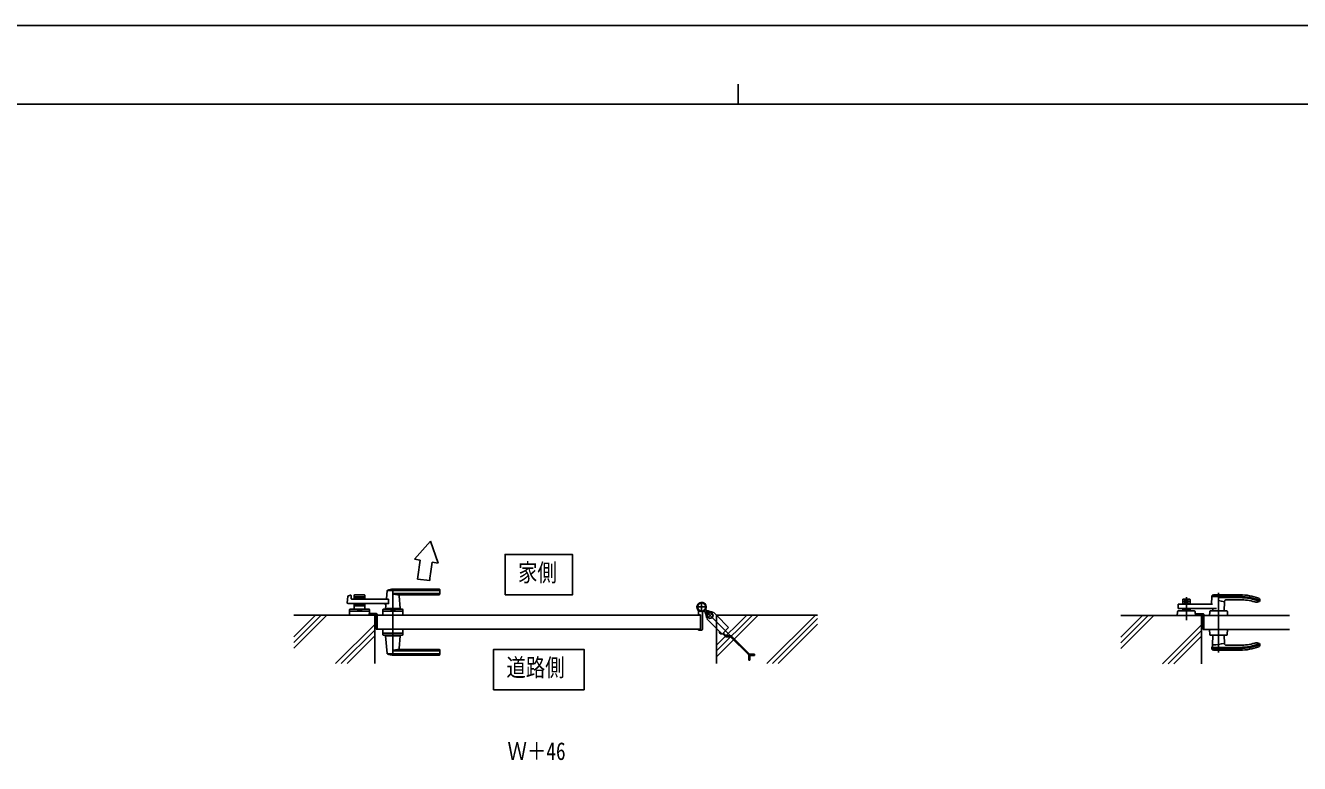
# Model space of a CAD drawing. Units: millimetres, scale not verified. Extents: x -4205 to 4205, y -2970 to 2970.
# Drawn here: x -1768 to 1384, y 1142 to 2970 of the extents above; entities that cross this region are included whole.
import ezdxf
from ezdxf.enums import TextEntityAlignment as Align

# ---------------------------------------------------------------- set-up
doc = ezdxf.new("R2010")
doc.units = ezdxf.units.MM
doc.header["$LTSCALE"] = 12
for name, color, linetype in [('0-2_USER1', 3, 'Continuous'), ('0-3_YKK_12', 2, 'Continuous'), ('0-4_YKK_A1', 4, 'Continuous'), ('0-5_YKK_D', 6, 'Continuous'), ('0-6_YKK_ZWAK', 7, 'Continuous')]:
    doc.layers.add(name, color=color, linetype=linetype)
doc.styles.add('ＭＳ ゴシック', font='')
doc.styles.get('ＭＳ ゴシック').set_extended_font_data('MS Gothic')

msp = doc.modelspace()

# ---------------------------------------------------------------- linework, layer by layer
at = {"layer": '0-2_USER1'}
for points in [[(-581.18, 1560), (-581.18, 1660), (-414.78, 1660), (-414.78, 1560)], [(-609.98, 1325), (-609.98, 1425), (-385.98, 1425), (-385.98, 1325)]]:
    msp.add_lwpolyline(points, close=True, dxfattribs=at)
at = {"layer": '0-3_YKK_12'}
for p, q in [((-900.98, 1493), (-900.98, 1510)), ((1145.02, 1492.1), (1145.02, 1509.1))]:
    msp.add_line(p, q, dxfattribs=at)
at = {"layer": '0-4_YKK_A1'}
for p, q in [((-765.52, 1693.24), (-805.74, 1648.72)), ((-765.52, 1693.24), (-746.65, 1638.31)), ((-791.4, 1646.2), (-805.74, 1648.72)), ((-746.65, 1638.31), (-761.43, 1640.91)), ((-767.86, 1595.33), (-797.7, 1598.51)), ((-971.81, 1540.66), (-970.59, 1556.07)), ((-969.08, 1557.85), (-963.66, 1559.2)), ((-962.42, 1558.28), (-962.03, 1550.45)), ((-869.42, 1549.5), (-961.03, 1549.5)), ((-954.98, 1558), (-954.98, 1549.5)), ((-954.98, 1555), (-927.98, 1555)), ((-929.98, 1560), (-952.98, 1560)), ((-952.98, 1551), (-943.89, 1551)), ((-941.83, 1552.65), (-943.19, 1551.29)), ((-941.12, 1552.65), (-939.77, 1551.29)), ((-939.06, 1551), (-929.98, 1551)), ((-927.98, 1558), (-927.98, 1549.5)), ((-873.03, 1570.39), (-874.73, 1551.31)), ((-743.98, 1570.98), (-872.77, 1570.98)), ((-858.98, 1576), (-858.98, 1409)), ((-743.98, 1574), (-858.98, 1574)), ((-743.98, 1563.33), (-858.98, 1563.33)), ((-744.98, 1560), (-844, 1560)), ((-843.81, 1557.81), (-841.01, 1526.32)), ((-742.98, 1562), (-742.98, 1573)), ((1095.52, 1536.6), (1095.52, 1548.6)), ((1096.52, 1549.6), (1112.52, 1549.6)), ((1108.52, 1546.6), (1100.52, 1546.6)), ((1100.52, 1546.6), (1100.52, 1536.6)), ((1100.62, 1546.1), (1108.42, 1546.1)), ((1100.62, 1536.6), (1100.62, 1546.1)), ((1104.52, 1554.58), (1104.52, 1505.84)), ((1108.42, 1546.1), (1108.42, 1536.6)), ((1108.52, 1546.6), (1108.52, 1536.6)), ((1113.52, 1548.6), (1113.52, 1536.6)), ((1167.52, 1556.1), (1166.49, 1536.6)), ((1167.52, 1556.1), (1237.52, 1556.1)), ((1171.52, 1560.1), (1237.52, 1560.1)), ((1171.52, 1560.1), (1178.7, 1560.1)), ((1184.02, 1564.98), (1184.02, 1417.33)), ((1184.02, 1553.1), (1237.52, 1553.1)), ((1237.52, 1548.1), (1203.69, 1548.1)), ((1286.15, 1546.33), (1285.12, 1543.51)), ((1286.05, 1548.17), (1286.15, 1546.33)), ((-966.04, 1523.07), (-966.48, 1510)), ((-918.75, 1520), (-964.21, 1520)), ((-964.05, 1525), (-918.91, 1525)), ((-954.98, 1538.5), (-954.98, 1525)), ((-954.98, 1533), (-927.98, 1533)), ((-927.98, 1525), (-954.98, 1525)), ((-952.98, 1537), (-943.89, 1537)), ((-941.83, 1535.35), (-943.19, 1536.71)), ((-941.12, 1535.35), (-939.77, 1536.71)), ((-939.06, 1537), (-929.98, 1537)), ((-936.98, 1522.2), (-936.98, 1525)), ((-927.98, 1538.5), (-927.98, 1525)), ((-917.98, 1512), (-917.98, 1514)), ((-916.61, 1514), (-917.98, 1514)), ((-916.92, 1523.07), (-916.48, 1510)), ((-899.98, 1514), (-916.61, 1514)), ((-883.54, 1523.07), (-883.98, 1510)), ((-836.25, 1520), (-881.71, 1520)), ((-836.41, 1525), (-881.55, 1525)), ((-840.98, 1525.99), (-876.98, 1525.99)), ((-876.98, 1525), (-876.98, 1525.99)), ((-876.35, 1533.05), (-876.95, 1526.32)), ((-841.31, 1525.99), (-876.65, 1525.99)), ((-873.98, 1525.99), (-876.15, 1525.99)), ((-863.48, 1522.2), (-863.48, 1525)), ((-841.31, 1525.99), (-843.98, 1525.99)), ((-840.98, 1525), (-840.98, 1525.99)), ((-834.42, 1523.07), (-833.98, 1510)), ((-107.98, 1530), (-81.98, 1530)), ((-102.98, 1510.8), (-102.98, 1519.84)), ((-94.98, 1517), (-94.98, 1543)), ((-92.98, 1515.06), (-92.98, 1474.5)), ((-88.97, 1519.75), (-89.25, 1520.03)), ((-85.16, 1517.35), (-86.58, 1518.77)), ((-85.16, 1517.35), (-85.16, 1513.76)), ((-84.73, 1523.99), (-85.01, 1524.27)), ((-82.61, 1521.87), (-85.01, 1524.27)), ((-82.33, 1520.18), (-83.75, 1521.6)), ((-83.31, 1521.16), (-82.61, 1521.87)), ((-83.16, 1513.76), (-83.16, 1517.6)), ((-78.74, 1518.18), (-82.58, 1518.18)), ((-82.33, 1520.18), (-78.74, 1520.18)), ((-79.07, 1514.09), (-81.02, 1506.84)), ((-80.48, 1502.07), (-67.05, 1515.5)), ((-80.48, 1515.5), (-17.89, 1452.91)), ((-71.82, 1516.04), (-79.07, 1514.09)), ((-66.52, 1510.73), (-71.82, 1516.04)), ((-65.56, 1516.99), (-66.7, 1515.86)), ((1082.02, 1509.1), (1082.66, 1518.24)), ((1084.02, 1536.6), (1169.46, 1536.6)), ((1084.02, 1536.6), (1084.54, 1526.6)), ((1178.98, 1526.6), (1084.54, 1526.6)), ((1084.65, 1520.1), (1124.38, 1520.1)), ((1095.52, 1543.6), (1100.52, 1543.6)), ((1100.52, 1538.1), (1095.52, 1538.1)), ((1095.52, 1520.1), (1095.52, 1526.6)), ((1100.52, 1524.1), (1095.52, 1524.1)), ((1113.52, 1520.1), (1095.52, 1520.1)), ((1100.52, 1526.6), (1100.52, 1520.1)), ((1100.62, 1542.3), (1108.42, 1542.3)), ((1100.62, 1538.1), (1108.42, 1538.1)), ((1100.62, 1520.1), (1100.62, 1526.6)), ((1100.62, 1526.1), (1108.42, 1526.1)), ((1100.62, 1520.6), (1108.42, 1520.6)), ((1104.52, 1519.35), (1104.52, 1497.39)), ((1108.42, 1526.6), (1108.42, 1520.1)), ((1108.52, 1543.6), (1113.52, 1543.6)), ((1113.52, 1538.1), (1108.52, 1538.1)), ((1108.52, 1526.6), (1108.52, 1520.1)), ((1113.52, 1524.1), (1108.52, 1524.1)), ((1113.52, 1526.6), (1113.52, 1520.1)), ((1127.02, 1509.1), (1126.38, 1518.24)), ((1161.52, 1509.1), (1162.16, 1518.24)), ((1164.15, 1520.1), (1203.88, 1520.1)), ((1169.64, 1526.6), (1169.75, 1520.1)), ((1169.64, 1526.6), (1169.75, 1520.1)), ((1198.69, 1543.18), (1198.28, 1520.1)), ((1206.52, 1509.1), (1205.88, 1518.24)), ((-1050.41, 1510), (-1103.98, 1456.43)), ((-1036.27, 1510), (-1103.98, 1442.29)), ((-1022.13, 1510), (-1103.98, 1428.15)), ((-903.98, 1486.73), (-1000.71, 1390)), ((-966.48, 1510), (-916.48, 1510)), ((-916.55, 1512), (-917.98, 1512)), ((-899.98, 1512), (-916.55, 1512)), ((-914.98, 1512), (-914.98, 1509.6)), ((-904.98, 1511.6), (-914.98, 1511.6)), ((-904.98, 1509.6), (-914.98, 1509.6)), ((-904.98, 1509.6), (-904.98, 1512)), ((-899.98, 1512), (-899.98, 1475)), ((-898.48, 1504.75), (-899.98, 1506.25)), ((-898.48, 1484.75), (-899.98, 1486.25)), ((-898.48, 1504.75), (-898.48, 1500.25)), ((-897.98, 1504.75), (-898.48, 1504.75)), ((-897.98, 1484.75), (-898.48, 1484.75)), ((-898.48, 1480.25), (-898.48, 1484.75)), ((-897.98, 1512), (-897.98, 1475)), ((-833.98, 1510), (-883.98, 1510)), ((-98.28, 1510.3), (-102.48, 1510.3)), ((-97.98, 1510), (-97.98, 1475)), ((-80.84, 1501.72), (-81.97, 1500.58)), ((-81.02, 1506.84), (-75.71, 1501.54)), ((-75.71, 1501.54), (-68.46, 1503.48)), ((-68.46, 1503.48), (-66.52, 1510.73)), ((16.76, 1510), (-57.98, 1435.25)), ((30.91, 1510), (-57.98, 1421.11)), ((45.05, 1510), (-57.98, 1406.97)), ((186.47, 1510), (66.47, 1390)), ((192.02, 1501.41), (80.61, 1390)), ((192.02, 1487.26), (94.75, 1390)), ((995.58, 1509.1), (942.02, 1455.53)), ((1009.73, 1509.1), (942.02, 1441.39)), ((1023.87, 1509.1), (942.02, 1427.25)), ((1142.02, 1485.82), (1045.29, 1389.1)), ((1128.02, 1511.1), (1128.02, 1513.1)), ((1129.38, 1513.1), (1128.02, 1513.1)), ((1129.45, 1511.1), (1128.02, 1511.1)), ((1146.02, 1513.1), (1129.38, 1513.1)), ((1146.02, 1511.1), (1129.45, 1511.1)), ((1131.02, 1511.1), (1131.02, 1508.7)), ((1141.02, 1510.7), (1131.02, 1510.7)), ((1141.02, 1508.7), (1131.02, 1508.7)), ((1141.02, 1508.7), (1141.02, 1511.1)), ((1146.02, 1511.1), (1146.02, 1474.1)), ((1147.52, 1503.85), (1146.02, 1505.35)), ((1147.52, 1483.85), (1146.02, 1485.35)), ((1147.52, 1503.85), (1147.52, 1499.35)), ((1148.02, 1503.85), (1147.52, 1503.85)), ((1148.02, 1483.85), (1147.52, 1483.85)), ((1147.52, 1479.35), (1147.52, 1483.85)), ((1148.02, 1511.1), (1148.02, 1474.1)), ((1148.02, 1509.1), (1359.52, 1509.1)), ((-903.98, 1472.58), (-986.56, 1390)), ((-903.98, 1458.44), (-972.42, 1390)), ((-897.98, 1475), (-899.98, 1475)), ((-883.54, 1461.93), (-883.98, 1475)), ((-833.98, 1475), (-883.98, 1475)), ((-836.25, 1465), (-881.71, 1465)), ((-836.41, 1460), (-881.55, 1460)), ((-876.98, 1460), (-876.98, 1459)), ((-840.98, 1459), (-876.98, 1459)), ((-873.03, 1414.6), (-876.95, 1458.67)), ((-843.81, 1427.18), (-841, 1458.67)), ((-840.98, 1460), (-840.98, 1459)), ((-834.42, 1461.93), (-833.98, 1475)), ((-102.98, 1474.2), (-102.98, 1473.5)), ((-98.28, 1474.7), (-102.48, 1474.7)), ((-94.98, 1472.5), (-101.98, 1472.5)), ((-50.92, 1466.58), (-49.09, 1467.21)), ((-50.5, 1469.12), (-50.77, 1468.66)), ((-49.44, 1468.06), (-50.5, 1469.12)), ((-49.44, 1468.06), (-46.61, 1465.23)), ((-49.09, 1467.21), (-47.84, 1466.83)), ((-48.09, 1463.75), (-47.46, 1465.58)), ((-47.46, 1465.58), (-47.84, 1466.83)), ((-46.61, 1465.23), (-45.55, 1464.17)), ((-45.55, 1464.17), (-46.02, 1463.9)), ((-36.49, 1457.37), (-43.36, 1464.24)), ((-34.83, 1459.38), (-41.52, 1466.08)), ((-23.84, 1456.19), (-33.66, 1456.19)), ((-23.59, 1458.79), (-33.41, 1458.79)), ((20.84, 1412.34), (-22.43, 1455.61)), ((22.85, 1414), (-20.76, 1457.62)), ((1142.02, 1471.68), (1059.43, 1389.1)), ((1142.02, 1457.54), (1073.57, 1389.1)), ((1148.02, 1474.1), (1146.02, 1474.1)), ((1162.36, 1461.96), (1161.52, 1474.1)), ((1203.67, 1460.1), (1164.36, 1460.1)), ((1169.33, 1436.1), (1169.75, 1460.1)), ((1198.63, 1440.01), (1198.28, 1460.1)), ((1206.52, 1474.1), (1205.67, 1461.96)), ((-743.98, 1421.67), (-858.98, 1421.67)), ((-744.98, 1425), (-844, 1425)), ((-742.98, 1423), (-742.98, 1412)), ((1167.52, 1427.1), (1167.67, 1430.09)), ((1167.52, 1427.1), (1237.52, 1427.1)), ((1167.67, 1430.1), (1237.52, 1430.1)), ((1169.33, 1436.1), (1177.28, 1436.1)), ((1171.52, 1423.1), (1237.52, 1423.1)), ((1179.27, 1427.1), (1188.77, 1427.1)), ((1237.52, 1435.1), (1203.63, 1435.1)), ((1286.15, 1436.86), (1285.12, 1439.68)), ((1286.05, 1435.02), (1286.15, 1436.86)), ((-743.98, 1414.02), (-872.77, 1414.02)), ((-743.98, 1411), (-858.98, 1411)), ((21.43, 1398.69), (21.43, 1410.93)), ((24.03, 1398.69), (21.43, 1398.69)), ((23.67, 1412.83), (35.57, 1412.83)), ((24.03, 1411.18), (24.03, 1398.69)), ((35.57, 1410.23), (24.03, 1410.23)), ((35.57, 1410.23), (35.57, 1412.83))]:
    msp.add_line(p, q, dxfattribs=at)
for points in [[(-869.42, 1549.5), (-869.42, 1538.5), (-969.81, 1538.5)], [(1184.02, 1546.14), (1191.29, 1544.08), (1198.69, 1543.18)], [(-936.98, 1522.2), (-945.98, 1522.2), (-945.98, 1525)], [(-863.48, 1522.2), (-854.48, 1522.2), (-854.48, 1525)], [(-86.14, 1518.33), (-86.85, 1517.63), (-89.25, 1520.03)], [(-28.09, 1479.51), (-57.98, 1509.4), (-65.56, 1516.99)], [(-903.98, 1390), (-903.98, 1510), (-1103.98, 1510)], [(-897.98, 1500.25), (-898.48, 1500.25), (-899.98, 1498.75)], [(-897.98, 1510), (-897.98, 1475), (-97.98, 1475)], [(-897.98, 1510), (-97.98, 1510), (-97.98, 1475)], [(-81.97, 1500.58), (-57.98, 1476.6), (-44.49, 1463.11), (-28.09, 1479.51)], [(-57.98, 1390), (-57.98, 1510), (192.02, 1510)], [(1142.02, 1389.1), (1142.02, 1509.1), (942.02, 1509.1)], [(1148.02, 1499.35), (1147.52, 1499.35), (1146.02, 1497.85)], [(1148.02, 1509.1), (1148.02, 1474.1), (1359.52, 1474.1)], [(-897.98, 1480.25), (-898.48, 1480.25), (-899.98, 1478.75)], [(1148.02, 1479.35), (1147.52, 1479.35), (1146.02, 1477.85)], [(1177.28, 1436.1), (1184, 1437.05), (1191.29, 1439.12), (1198.69, 1440.01)]]:
    msp.add_lwpolyline(points, dxfattribs=at)
for radius in [11.5, 11.5, 10.35, 10.35]:
    msp.add_circle((-94.98, 1530), radius, dxfattribs=at)
for centre, radius, start, end in [((-8792.49, 2678.09), 8067.36, 352.30953, 352.65116), ((-98.37, 1524.01), 673.28, 170.00114, 173.91932), ((-968.6, 1555.91), 2, 104.03624, 175.49449), ((-963.42, 1558.23), 1, 2.86241, 104.03624), ((-961.03, 1550.5), 1, 182.86241, 270), ((-952.98, 1558), 2, 90, 180), ((-952.98, 1553), 2, 180, 270), ((-943.89, 1552), 1, 270, 315), ((-941.48, 1552.29), 0.5, 45, 135), ((-939.06, 1552), 1, 225, 270), ((-929.98, 1558), 2, 0, 90), ((-929.98, 1553), 2, 270, 0), ((-876.72, 1551.49), 2, 270, 354.91858), ((-872.04, 1570.31), 1, 113.30607, 174.91858), ((-858.98, 1540), 34, 90, 113.30607), ((-845.19, 1589.98), 30, 242.63879, 272.27092), ((-841.82, 1558), 2, 90, 185.08142), ((-744.98, 1562), 2, 270, 0), ((-743.98, 1573), 1, 0, 90), ((-743.98, 1569.98), 1, 0, 90), ((-743.98, 1564.33), 1, 270, 0), ((1096.52, 1548.6), 1, 90, 180), ((1112.52, 1548.6), 1, 0, 90), ((1171.52, 1556.1), 4, 90, 180), ((1203.69, 1543.1), 5, 90, 179), ((1237.52, 1430.1), 130, 69.29913, 90), ((1237.52, 1430.1), 126, 67.2969, 90), ((1237.52, 1430.1), 123, 67.23092, 90), ((1237.52, 1430.1), 118, 72.24092, 90), ((1282.06, 1547.96), 4, 3, 69.29913), ((-969.81, 1540.5), 2, 175.49449, 270), ((-964.21, 1518), 2, 90, 178.09085), ((-964.05, 1523), 2, 90, 178.09085), ((-952.98, 1535), 2, 90, 180), ((-943.89, 1536), 1, 45, 90), ((-941.48, 1535.71), 0.5, 225, 315), ((-939.06, 1536), 1, 90, 135), ((-929.98, 1535), 2, 0, 90), ((-918.91, 1523), 2, 1.90915, 90), ((-918.75, 1518), 2, 1.90915, 90), ((-899.98, 1512), 2, 0, 90), ((-881.71, 1518), 2, 90, 178.09085), ((-881.55, 1523), 2, 90, 178.09085), ((-881.33, 1533.49), 5, 354.91858, 90), ((-876.65, 1526.29), 0.3, 174.91858, 270), ((-841.31, 1526.29), 0.3, 270, 5.08142), ((-836.41, 1523), 2, 1.90915, 90), ((-836.25, 1518), 2, 1.90915, 90), ((-94.98, 1530), 11.5, 295.10278, 218.01228), ((-107.98, 1519.84), 5, 0, 38.01228), ((-87.98, 1515.06), 5, 115.10278, 179.99998), ((-80.16, 1513.76), 5, 180, 225.40999), ((-73.77, 1508.79), 10, 45, 225), ((-84.56, 1517.6), 1.4, 0, 45), ((-82.58, 1519.58), 1.4, 225, 270), ((-80.16, 1513.76), 3, 180, 200.54093), ((-73.77, 1508.79), 6.5, 5.45646, 174.54354), ((-78.74, 1515.18), 5, 44.59001, 90), ((-78.74, 1515.18), 3, 69.45907, 90), ((1084.65, 1518.1), 2, 90, 176), ((1124.38, 1518.1), 2, 4, 90), ((1164.15, 1518.1), 2, 90, 176), ((1203.88, 1518.1), 2, 4, 90), ((1278.08, 1556.76), 15, 252.24092, 297.97456), ((-102.48, 1510.8), 0.5, 180, 270), ((-98.28, 1510), 0.3, 0, 90), ((-73.77, 1508.79), 6.5, 174.54354, 5.45646), ((1146.02, 1511.1), 2, 0, 90), ((-881.71, 1467), 2, 181.90915, 270), ((-881.55, 1462), 2, 181.90915, 270), ((-876.65, 1458.7), 0.3, 90, 185.08142), ((-841.3, 1458.7), 0.3, 354.91858, 90), ((-836.41, 1462), 2, 270, 358.09085), ((-836.25, 1467), 2, 270, 358.09085), ((-102.48, 1474.2), 0.5, 90, 180), ((-101.98, 1473.5), 1, 180, 270), ((-98.28, 1475), 0.3, 270, 0), ((-94.98, 1474.5), 2, 270, 0), ((-48.78, 1467.51), 2.3, 150, 188.11591), ((-46.9, 1467.77), 4.2, 188.11591, 261.88409), ((-47.17, 1465.89), 2.3, 261.88409, 300), ((-33.66, 1460.19), 4, 225, 270), ((-33.41, 1460.79), 2, 225, 270), ((-23.84, 1454.19), 2, 45, 90), ((-23.59, 1454.79), 4, 45, 90), ((1164.36, 1462.1), 2, 184, 270), ((1203.67, 1462.1), 2, 270, 356), ((-845.19, 1395.02), 30, 87.72908, 117.36121), ((-841.81, 1427), 2, 174.91858, 270), ((-744.98, 1423), 2, 0, 90), ((-743.98, 1420.67), 1, 0, 90), ((1171.52, 1427.1), 4, 180, 270), ((1156.83, 1436.32), 12.5, 330.14993, 359), ((1203.63, 1440.1), 5, 181, 270), ((1237.52, 1553.1), 118, 270, 287.75908), ((1237.52, 1553.1), 123, 270, 292.76908), ((1237.52, 1553.1), 126, 270, 292.7031), ((1237.52, 1553.1), 130, 270, 290.70087), ((1278.08, 1426.43), 15, 62.02544, 107.75908), ((1282.06, 1435.23), 4, 290.70087, 357), ((-872.03, 1414.69), 1, 185.08142, 246.69393), ((-858.98, 1445), 34, 246.69393, 270), ((-743.98, 1415.02), 1, 270, 0), ((-743.98, 1412), 1, 270, 0), ((19.43, 1410.93), 2, 0, 45), ((20.03, 1411.18), 4, 0, 45)]:
    msp.add_arc(centre, radius, start, end, dxfattribs=at)
at = {"layer": '0-6_YKK_ZWAK'}
for p, q in [((-4.98, 2825), (-4.98, 2775)), ((3895.02, 2775), (-3904.98, 2775))]:
    msp.add_line(p, q, dxfattribs=at)
msp.add_lwpolyline([(-4205, -2970), (4205, -2970), (4205, 2970), (-4205, 2970)], close=True, dxfattribs=at)

# ---------------------------------------------------------------- texts
at = {"layer": '0-2_USER1', "style": 'ＭＳ ゴシック', "width": 0.8}
for s, p in [('家側', (-549.18, 1580)), ('道路側', (-577.98, 1345))]:
    msp.add_text(s, height=43.99, dxfattribs=at).set_placement(p, align=Align.BOTTOM_LEFT)
at = {"layer": '0-5_YKK_D', "style": 'ＭＳ ゴシック', "width": 0.8}
msp.add_text('Ｗ＋46', height=43.99, dxfattribs=at).set_placement((-575.38, 1138), align=Align.BOTTOM_LEFT)

doc.saveas('drawing.dxf')
